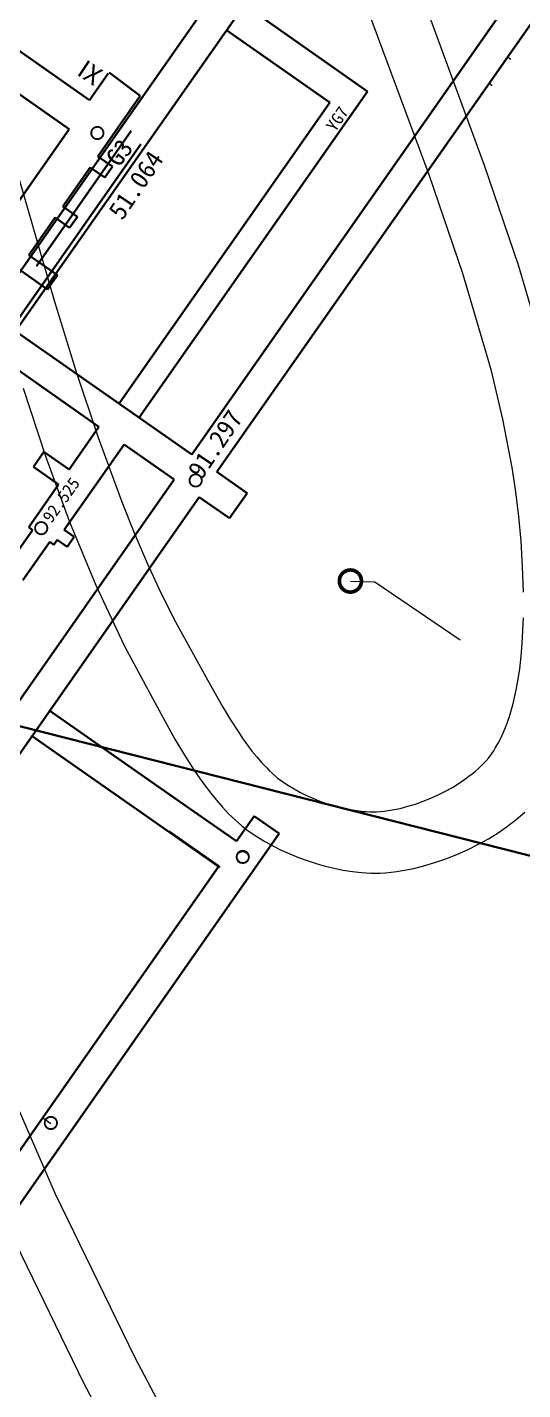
# Model space of a CAD drawing. Header units: inches. Extents: x 36473197 to 36486087, y 3899343 to 3911260.
# Drawn here: x 36482223.3 to 36482304.2, y 3903318.2 to 3903540.6 of the extents above; entities that cross this region are included whole.
import ezdxf

# ---------------------------------------------------------------- set-up
doc = ezdxf.new("R2010")
doc.units = ezdxf.units.IN
doc.header["$MEASUREMENT"] = 0
doc.layers.get('0').update_dxf_attribs({"lineweight": 0})
doc.layers.get('Defpoints').update_dxf_attribs({"lineweight": 0})
doc.layers.add('保护煤柱', color=7, linetype='Continuous', lineweight=0, true_color=0xff0042)
doc.layers.add('巷道1', color=7, linetype='Continuous', lineweight=0, true_color=0x2d2d2d)
for name, color, linetype, lineweight in [('公路', 7, 'Continuous', 0), ('四盘区辅运巷', 7, 'Continuous', 0), ('导线点', 7, 'Continuous', 0), ('西区开拓设计', 7, 'Continuous', 0), ('采空区', 7, 'Continuous', 0)]:
    doc.layers.add(name, color=color, linetype=linetype, lineweight=lineweight)
doc.styles.add('仿宋', font='simfang.ttf')
doc.styles.add('长等线体', font='simfang.ttf')
doc.styles.add('黑体', font='simhei.ttf')
doc.linetypes.add('保护煤柱', pattern='A,0.0195,-0.001,[6,西北矿业高家堡煤矿2022年采掘接续图(2022.8.14).shx,S=1.01575e-06,R=0,X=0,Y=0],0.0195', length=0.04)
doc.dimstyles.get("Standard").update_dxf_attribs({"dimtxt": 30, "dimasz": 20, "dimexe": 0.18, "dimexo": 0.0625, "dimgap": 0.09, "dimtad": 1, "dimdec": 0, "dimzin": 0, "dimdsep": 46, "dimtxsty": '仿宋', "dimcen": 0.09, "dimclrd": 150, "dimclre": 150, "dimadec": 0, "dimazin": 0, "dimtfac": 1, "dimtdec": 0, "dimtofl": 0, "dimtmove": 0, "dimatfit": 3, "dimfxl": 1, "dimtolj": 1, "dimtzin": 0, "dimlwd": 0, "dimarcsym": 0})

# ---------------------------------------------------------------- blocks, each defined once
blk = doc.blocks.new('lr_block_522')
at = {"color": 7, "const_width": 0.3}
blk.add_lwpolyline([(1, 0), (0.97, 0.26), (0.87, 0.5), (0.71, 0.71), (0.5, 0.87), (0.26, 0.97), (0, 1), (-0.26, 0.97), (-0.5, 0.87), (-0.71, 0.71), (-0.87, 0.5), (-0.97, 0.26), (-1, 0), (-0.97, -0.26), (-0.87, -0.5), (-0.71, -0.71), (-0.5, -0.87), (-0.26, -0.97), (0, -1), (0.26, -0.97), (0.5, -0.87), (0.71, -0.71), (0.87, -0.5), (0.97, -0.26), (1, 0)], dxfattribs=at)
blk = doc.blocks.new('临时经纬仪导线点_1')
at = {"color": 7, "const_width": 0.3}
blk.add_lwpolyline([(1, 0), (0.97, 0.26), (0.87, 0.5), (0.71, 0.71), (0.5, 0.87), (0.26, 0.97), (0, 1), (-0.26, 0.97), (-0.5, 0.87), (-0.71, 0.71), (-0.87, 0.5), (-0.97, 0.26), (-1, 0), (-0.97, -0.26), (-0.87, -0.5), (-0.71, -0.71), (-0.5, -0.87), (-0.26, -0.97), (0, -1), (0.26, -0.97), (0.5, -0.87), (0.71, -0.71), (0.87, -0.5), (0.97, -0.26), (1, 0)], dxfattribs=at)
blk = doc.blocks.new('临时经纬仪导线点')
at = {"color": 0, "const_width": 0.3}
blk.add_lwpolyline([(1, 0), (0.97, 0.26), (0.87, 0.5), (0.71, 0.71), (0.5, 0.87), (0.26, 0.97), (0, 1), (-0.26, 0.97), (-0.5, 0.87), (-0.71, 0.71), (-0.87, 0.5), (-0.97, 0.26), (-1, 0), (-0.97, -0.26), (-0.87, -0.5), (-0.71, -0.71), (-0.5, -0.87), (-0.26, -0.97), (0, -1), (0.26, -0.97), (0.5, -0.87), (0.71, -0.71), (0.87, -0.5), (0.97, -0.26), (1, 0)], dxfattribs=at)
blk = doc.blocks.new('*D205')
at = {"layer": 'Defpoints', "color": 0, "transparency": 16777216}
for p in [(36485936.09, 3904772.87), (36482207.75, 3899448.44), (36482358.83, 3899342.66)]:
    blk.add_point(p, dxfattribs=at)
at = {"layer": '四盘区辅运巷', "color": 150, "lineweight": -2, "transparency": 16777216}
for p, q in [((36485936.14, 3904772.84), (36486087.31, 3904666.98)), ((36482207.81, 3899448.41), (36482358.98, 3899342.55))]:
    blk.add_line(p, q, dxfattribs=at)
at = {"layer": '四盘区辅运巷', "color": 150, "lineweight": 0, "transparency": 16777216}
blk.add_line((36486075.69, 3904650.7), (36482370.3, 3899359.04), dxfattribs=at)
at = {"layer": '四盘区辅运巷', "color": 150, "transparency": 16777216}
for points in [[(36486072.96, 3904652.61), (36486078.42, 3904648.79), (36486087.16, 3904667.08)], [(36482367.57, 3899360.95), (36482373.03, 3899357.13), (36482358.83, 3899342.66)]]:
    blk.add_solid(points, dxfattribs=at)
at = {"layer": '四盘区辅运巷', "color": 0, "transparency": 16777216, "insert": (36484210.49, 3902013.62), "char_height": 30, "attachment_point": 5, "rotation": 54.9991, "style": '仿宋'}
blk.add_mtext('\\A1;650', dxfattribs=at)

msp = doc.modelspace()

# ---------------------------------------------------------------- linework, layer by layer
at = {"layer": '保护煤柱', "color": 1, "linetype": '保护煤柱', "lineweight": 30, "ltscale": 3750, "true_color": 0xff0000, "flags": 128}
msp.add_lwpolyline([(36482647.76, 3902060.56), (36482909, 3902378.83), (36482956.41, 3902506), (36482967.2, 3902803.66), (36482651.34, 3903218.03), (36482471.44, 3903320.2), (36482308.23, 3903404.63), (36482047.72, 3903470.73), (36481910.21, 3903412.08), (36481645.42, 3902905.61), (36481168.13, 3902890.49)], dxfattribs=at)
at = {"layer": '公路', "color": 8, "linetype": 'Continuous', "lineweight": 9, "true_color": 0x808080, "flags": 128}
for points in [[(36482308.23, 3903485.65), (36482303.48, 3903501.77), (36482297.93, 3903518.03), (36482285.79, 3903551.04)], [(36482309.29, 3903225.58), (36482300.55, 3903233.5), (36482296.31, 3903237.59), (36482292.17, 3903241.77), (36482284.33, 3903250.48), (36482280.1, 3903255.93), (36482276.09, 3903261.56), (36482268.54, 3903273.19), (36482261.44, 3903285.17), (36482254.65, 3903297.37), (36482240.86, 3903323.48), (36482227.93, 3903350.06), (36482204.4, 3903404.19), (36482183.25, 3903458.76), (36482162.61, 3903513.01), (36482154.61, 3903530.79), (36482146.58, 3903548.5)], [(36482304.29, 3903448.36), (36482304.16, 3903452.49), (36482303.92, 3903456.67), (36482303.55, 3903460.74), (36482303.07, 3903464.74), (36482302.47, 3903468.72), (36482300.95, 3903476.62), (36482299.07, 3903484.52), (36482294.41, 3903500.41), (36482288.9, 3903516.49), (36482276.77, 3903549.2)], [(36482312.29, 3903210.91), (36482302.93, 3903218.77), (36482293.88, 3903226.97), (36482289.49, 3903231.2), (36482285.21, 3903235.53), (36482277.09, 3903244.55), (36482272.72, 3903250.19), (36482268.57, 3903256.01), (36482260.76, 3903268.03), (36482253.42, 3903280.41), (36482246.4, 3903293.04), (36482232.56, 3903319.24), (36482219.58, 3903345.91), (36482195.94, 3903400.21), (36482174.72, 3903454.94), (36482154.07, 3903509.36), (36482146.05, 3903527.2), (36482138, 3903544.99)], [(36482220.94, 3903519.34), (36482227.75, 3903495.82), (36482231.23, 3903484.52), (36482234.86, 3903473.61), (36482238.71, 3903463.13), (36482240.74, 3903458.07), (36482242.87, 3903453.12), (36482245.12, 3903448.28), (36482247.5, 3903443.52), (36482252.79, 3903433.96), (36482255.19, 3903429.68), (36482256.47, 3903427.53), (36482257.81, 3903425.43), (36482258.51, 3903424.4), (36482259.23, 3903423.4), (36482259.98, 3903422.42), (36482260.75, 3903421.46), (36482261.54, 3903420.54), (36482262.38, 3903419.66), (36482262.81, 3903419.23), (36482263.25, 3903418.81), (36482264.17, 3903418.02), (36482264.59, 3903417.7), (36482265.02, 3903417.38), (36482265.92, 3903416.79), (36482266.85, 3903416.23), (36482267.81, 3903415.71), (36482268.78, 3903415.22), (36482269.78, 3903414.77), (36482270.79, 3903414.36), (36482271.81, 3903413.98), (36482272.84, 3903413.64), (36482273.89, 3903413.35), (36482274.94, 3903413.09), (36482276, 3903412.87), (36482277.07, 3903412.7), (36482278.13, 3903412.58), (36482278.67, 3903412.54), (36482279.21, 3903412.52), (36482280.28, 3903412.51), (36482280.93, 3903412.55), (36482281.57, 3903412.62), (36482282.22, 3903412.7), (36482282.86, 3903412.81), (36482284.14, 3903413.07), (36482285.42, 3903413.4), (36482286.68, 3903413.78), (36482287.93, 3903414.23), (36482289.16, 3903414.72), (36482290.36, 3903415.27), (36482291.54, 3903415.86), (36482292.69, 3903416.5), (36482293.8, 3903417.19), (36482294.87, 3903417.93), (36482295.39, 3903418.31), (36482295.9, 3903418.7), (36482296.4, 3903419.11), (36482296.88, 3903419.53), (36482297.34, 3903419.95), (36482297.79, 3903420.39), (36482298.22, 3903420.85), (36482298.62, 3903421.31), (36482298.91, 3903421.69), (36482299.18, 3903422.08), (36482299.44, 3903422.47), (36482299.69, 3903422.87), (36482300.16, 3903423.69), (36482300.59, 3903424.53), (36482300.99, 3903425.39), (36482301.35, 3903426.27), (36482301.69, 3903427.16), (36482302, 3903428.08), (36482302.54, 3903429.95), (36482303, 3903431.88), (36482303.38, 3903433.85), (36482303.68, 3903435.86), (36482303.92, 3903437.9), (36482304.09, 3903439.97), (36482304.28, 3903444.16)], [(36482222.62, 3903481.64), (36482226.3, 3903470.57), (36482230.22, 3903459.85), (36482234.47, 3903449.52), (36482239.17, 3903439.53), (36482244.48, 3903429.62), (36482247.4, 3903424.38), (36482248.96, 3903421.77), (36482250.61, 3903419.22), (36482251.46, 3903417.97), (36482252.34, 3903416.75), (36482253.25, 3903415.56), (36482254.19, 3903414.4), (36482255.16, 3903413.28), (36482256.17, 3903412.2), (36482256.69, 3903411.68), (36482257.22, 3903411.17), (36482258.34, 3903410.2), (36482258.92, 3903409.74), (36482259.53, 3903409.3), (36482260.78, 3903408.46), (36482262.07, 3903407.68), (36482263.4, 3903406.94), (36482264.76, 3903406.26), (36482266.15, 3903405.64), (36482267.56, 3903405.06), (36482269, 3903404.54), (36482270.44, 3903404.07), (36482271.91, 3903403.65), (36482273.38, 3903403.29), (36482274.87, 3903403), (36482276.36, 3903402.76), (36482277.86, 3903402.59), (36482278.61, 3903402.54), (36482279.37, 3903402.5), (36482280.88, 3903402.49), (36482281.79, 3903402.55), (36482282.72, 3903402.63), (36482283.64, 3903402.75), (36482284.56, 3903402.9), (36482286.39, 3903403.27), (36482288.21, 3903403.73), (36482290.01, 3903404.27), (36482291.79, 3903404.89), (36482293.54, 3903405.59), (36482295.25, 3903406.37), (36482296.93, 3903407.21), (36482298.56, 3903408.12), (36482300.15, 3903409.1), (36482301.67, 3903410.14), (36482302.4, 3903410.69), (36482303.12, 3903411.25), (36482303.82, 3903411.83), (36482304.49, 3903412.43)]]:
    msp.add_lwpolyline(points, dxfattribs=at)
at = {"layer": '导线点', "color": 3, "true_color": 0x00ff00, "flags": 128}
for points in [[(36482301.67, 3903535.78), (36482302.24, 3903535.38)], [(36482299.2, 3903531.03), (36482298.63, 3903531.43)]]:
    msp.add_lwpolyline(points, dxfattribs=at)
at = {"layer": '导线点', "color": 7, "const_width": 0.6}
msp.add_lwpolyline([(36482277.85, 3903450.18, -1), (36482274.24, 3903450.18, -1), (36482277.85, 3903450.18)], format="xyb", dxfattribs=at)
at = {"layer": '导线点', "flags": 128}
msp.add_lwpolyline([(36482276.05, 3903450.18), (36482280.04, 3903450.04), (36482293.94, 3903440.57)], dxfattribs=at)
at = {"layer": '导线点', "color": 1, "linetype": 'Continuous', "true_color": 0xff0000}
msp.add_circle((36482250.79, 3903466.61, -0.2), 1, dxfattribs=at)
at = {"layer": '巷道1', "color": 7, "linetype": 'Continuous', "lineweight": 30}
for p, q in [((36482335.75, 3903654.29, -0.2), (36482221.4, 3903490.98, -0.2)), ((36482365.63, 3903627.04, -0.2), (36482254.25, 3903467.98, -0.2)), ((36482332.14, 3903587.93, -0.2), (36482250.15, 3903470.84, -0.2)), ((36482258.68, 3903544.22, -0.2), (36482278.84, 3903530.11, -0.2)), ((36482255.82, 3903540.13, -0.2), (36482272.69, 3903528.31, -0.2)), ((36482278.84, 3903530.11, -0.2), (36482241.55, 3903476.87, -0.2)), ((36482272.69, 3903528.31, -0.2), (36482238.28, 3903479.16, -0.2)), ((36482221.4, 3903490.98, -0.2), (36482250.15, 3903470.84, -0.2)), ((36482218.53, 3903486.88, -0.2), (36482235, 3903475.35, -0.2)), ((36482235, 3903475.35, -0.2), (36482230.12, 3903468.39, -0.2)), ((36482239.09, 3903472.48, -0.2), (36482229.34, 3903458.56, -0.2)), ((36482239.09, 3903472.48, -0.2), (36482247.29, 3903466.75, -0.2)), ((36482226.03, 3903471.26, -0.2), (36482224.31, 3903468.8, -0.2)), ((36482226.03, 3903471.26, -0.2), (36482230.12, 3903468.39, -0.2)), ((36482224.31, 3903468.8, -0.2), (36482228.4, 3903465.93, -0.2)), ((36482254.25, 3903467.98, -0.2), (36482259.17, 3903464.53, -0.2)), ((36482247.29, 3903466.75, -0.2), (36482174.09, 3903362.22, -0.2)), ((36482228.4, 3903465.93, -0.2), (36482223.53, 3903458.97, -0.2)), ((36482251.38, 3903463.88, -0.2), (36482108.99, 3903260.52, -0.2)), ((36482251.38, 3903463.88, -0.2), (36482256.3, 3903460.44, -0.2)), ((36482259.17, 3903464.53, -0.2), (36482256.3, 3903460.44, -0.2)), ((36482223.53, 3903458.97, -0.2), (36482224.18, 3903458.51, -0.2)), ((36482224.18, 3903458.51, -0.2), (36482219.81, 3903452.27, -0.2)), ((36482226.97, 3903456.56, -0.2), (36482222.6, 3903450.32, -0.2)), ((36482226.97, 3903456.56, -0.2), (36482227.62, 3903456.1, -0.2)), ((36482228.2, 3903456.92, -0.2), (36482227.62, 3903456.1, -0.2)), ((36482228.2, 3903456.92, -0.2), (36482229.83, 3903455.77, -0.2)), ((36482229.34, 3903458.56, -0.2), (36482230.98, 3903457.41, -0.2)), ((36482230.98, 3903457.41, -0.2), (36482229.83, 3903455.77, -0.2))]:
    msp.add_line(p, q, dxfattribs=at)
at = {"layer": '巷道1', "color": 30, "linetype": 'Continuous', "lineweight": 30, "true_color": 0xff8000}
for p, q in [((36482236.51, 3903533.05), (36482233.47, 3903528.7)), ((36482236.68, 3903533.21), (36482241.75, 3903529.38)), ((36482241.75, 3903529.38), (36482234.84, 3903519.5)), ((36482230.14, 3903523.95), (36482195.63, 3903474.67)), ((36482237.22, 3903517.84), (36482234.84, 3903519.5)), ((36482233.58, 3903517.7), (36482229.1, 3903511.31)), ((36482233.58, 3903517.7), (36482235.95, 3903516.04)), ((36482235.95, 3903516.04), (36482237.22, 3903517.84)), ((36482231.48, 3903509.65), (36482229.1, 3903511.31)), ((36482227.84, 3903509.51), (36482223.54, 3903503.36)), ((36482227.84, 3903509.51), (36482230.22, 3903507.84)), ((36482230.22, 3903507.84), (36482231.48, 3903509.65)), ((36482223.54, 3903503.36), (36482228.21, 3903500.09)), ((36482221.93, 3903501.07), (36482226.6, 3903497.8)), ((36482226.6, 3903497.8), (36482227.87, 3903499.6)), ((36482227.41, 3903498.95), (36482228.21, 3903500.09)), ((36482249.26, 3903413.45), (36482257.45, 3903407.71)), ((36482260.32, 3903411.81), (36482264.42, 3903408.94)), ((36482246.39, 3903409.35), (36482254.58, 3903403.62))]:
    msp.add_line(p, q, dxfattribs=at)
at = {"layer": '巷道1', "color": 7, "linetype": 'Continuous', "lineweight": 30, "flags": 128}
msp.add_lwpolyline([(36482217.31, 3903493.84), (36482287.09, 3903593.51)], dxfattribs=at)
at = {"layer": '巷道1', "color": 30, "linetype": 'Continuous', "lineweight": 30, "true_color": 0xff8000, "flags": 128}
for points in [[(36482233.47, 3903528.7), (36482210.15, 3903545.03)], [(36482230.14, 3903523.95), (36482206.83, 3903540.28)], [(36482260.32, 3903411.81), (36482257.45, 3903407.71)], [(36482264.42, 3903408.94), (36482174.78, 3903280.93)], [(36482254.58, 3903403.62), (36482170.68, 3903283.8)]]:
    msp.add_lwpolyline(points, dxfattribs=at)
at = {"layer": '西区开拓设计', "color": 30, "linetype": 'Continuous', "lineweight": 30, "true_color": 0xff8000}
for p, q in [((36482224.79, 3903501.56, -0.2), (36482240.28, 3903523.68, -0.2)), ((36482210.14, 3903476.28, -0.2), (36482241.82, 3903521.52, -0.2))]:
    msp.add_line(p, q, dxfattribs=at)
at = {"layer": '西区开拓设计', "color": 30, "lineweight": 30, "true_color": 0xff8000}
for p, q in [((36482226.96, 3903428.98, -0.2), (36482249.26, 3903413.45, -0.2)), ((36482224.09, 3903424.88, -0.2), (36482254.73, 3903403.42, 0))]:
    msp.add_line(p, q, dxfattribs=at)
at = {"layer": '采空区', "color": 7}
msp.add_line((36482227.13, 3903361.59), (36482225.8, 3903362.52), dxfattribs=at)
msp.add_circle((36482258.45, 3903405.03), 0.988, dxfattribs=at)

# ---------------------------------------------------------------- block references
at = {"layer": '导线点', "color": 7, "rotation": 9.686697337865286e-10}
for p in [(36482234.74, 3903523.32), (36482258.48, 3903405.15), (36482227.15, 3903361.71)]:
    msp.add_blockref('临时经纬仪导线点', p, dxfattribs=at)
at = {"layer": '导线点'}
for name, p in [('lr_block_522', (36482250.79, 3903466.6, -0.2)), ('临时经纬仪导线点_1', (36482225.58, 3903458.81, -0.2))]:
    msp.add_blockref(name, p, dxfattribs=at)

# ---------------------------------------------------------------- texts
for s, height, rotation, style, p in [('Ⅸ ', 3, 326.2988, '黑体', (36482231, 3903533.07, -0.2)), ('YG7', 2, 55.9967, '长等线体', (36482273.58, 3903523.39, -0.2)), ('G3', 3, 52.4371, '黑体', (36482238.26, 3903517.59)), ('51.064', 3, 55.9967, '黑体', (36482238.82, 3903508.92, -0.2)), ('91.297', 3, 55.9967, '黑体', (36482251.79, 3903466.61, -0.2)), ('92.525', 2, 54.2101, '黑体', (36482227.25, 3903459.52, -0.2))]:
    msp.add_text(s, height=height, rotation=rotation, dxfattribs=dict(at, style=style)).set_placement(p)

# ---------------------------------------------------------------- dimensions: what is measured, and where the dimension line sits
at = {"layer": '四盘区辅运巷'}
dim = msp.add_linear_dim(base=(36482358.83, 3899342.66), p1=(36485936.09, 3904772.87), p2=(36482207.75, 3899448.44), angle=54.9991, text='650', dimstyle='Standard', dxfattribs=at)
dim.commit()
dim.dimension.update_dxf_attribs({"geometry": '*D205', "text_midpoint": (36484222.99, 3902004.87), "dimtype": 160})

doc.saveas('drawing.dxf')
